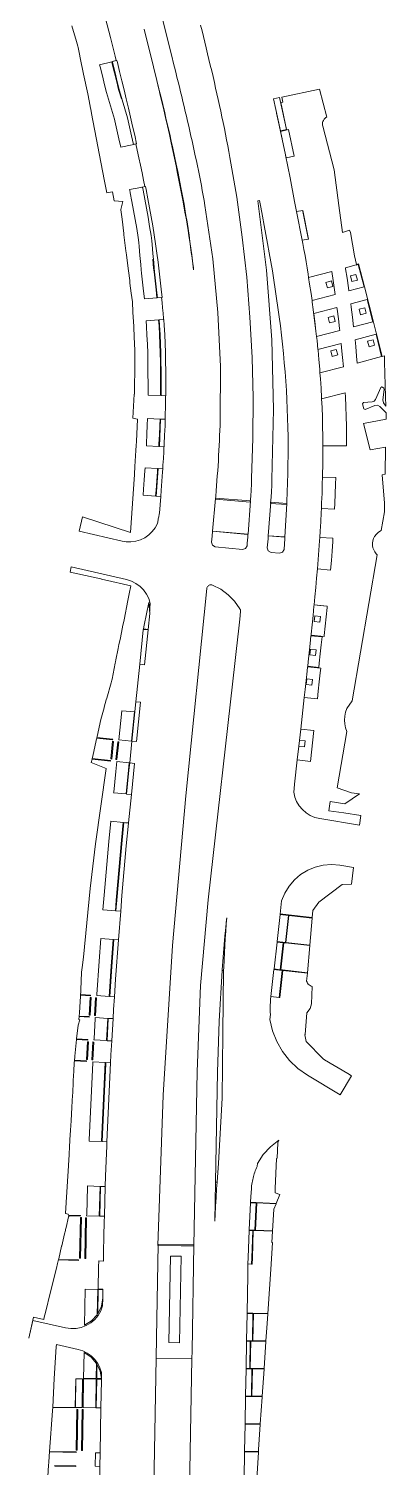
# Model space of a CAD drawing. Header units: metres. Extents: x 105146 to 106170, y 111783 to 118163.
# Drawn here: x 105912.2 to 105980.6, y 114802.9 to 115078.4 of the extents above; entities that cross this region are included whole.
import ezdxf

# ---------------------------------------------------------------- set-up
doc = ezdxf.new("R2010")
doc.units = ezdxf.units.M
doc.layers.add('20-EP-ZONA-DURA', color=253, linetype='CONTINUOUS', lineweight=13)
doc.layers.add('20-EP-ZONA-VERDE', color=84, linetype='CONTINUOUS', lineweight=13)

msp = doc.modelspace()

# ---------------------------------------------------------------- linework, layer by layer
at = {"layer": '20-EP-ZONA-DURA'}
for points in [[(105926.9205, 115080.4046), (105927.8222, 115076.77), (105928.7173, 115073.1531), (105928.9194, 115072.3324), (105928.1925, 115072.1523), (105928.1957, 115072.1397), (105928.2929, 115071.7459), (105928.7217, 115070.0007), (105929.1475, 115068.2573), (105929.5037, 115066.7877), (105929.5697, 115066.5157), (105929.9371, 115064.9849), (105929.4071, 115066.7617), (105929.0505, 115068.2337), (105928.6247, 115069.9769), (105928.1957, 115071.7221), (105928.0987, 115072.1157), (105925.7687, 115071.5403), (105925.8655, 115071.1481), (105926.2937, 115069.4059), (105926.7185, 115067.6663), (105927.0747, 115066.1963), (105928.5927, 115061.1071), (105928.6643, 115060.8021), (105929.0635, 115059.0737), (105929.4557, 115057.3471), (105929.8153, 115055.7353), (105931.9659, 115056.1985), (105932.1615, 115056.2406), (105932.7092, 115056.3585), (105932.9753, 115055.1543), (105933.2864, 115053.7203), (105933.5917, 115052.285), (105933.8912, 115050.8485), (105934.1849, 115049.4109), (105934.4285, 115048.1916), (105933.9659, 115048.0975), (105933.8676, 115048.0785), (105933.6737, 115048.0389), (105931.5151, 115047.6037), (105931.5343, 115047.5059), (105931.6291, 115047.0221), (105931.9569, 115045.3055), (105932.2711, 115043.5941), (105932.5739, 115041.8811), (105932.8643, 115040.1671), (105933.1407, 115038.4565), (105933.2947, 115037.4609), (105933.3537, 115036.7241), (105933.4937, 115035.0099), (105933.6333, 115033.2983), (105933.7189, 115032.2501), (105933.8027, 115031.5917), (105934.0029, 115029.8907), (105934.1863, 115028.1913), (105934.3343, 115026.6777), (105936.7269, 115026.8709), (105936.5737, 115028.4369), (105936.3879, 115030.1597), (105936.1849, 115031.8835), (105936.0997, 115032.5529), (105935.9557, 115034.3174), (105936.0647, 115033.6209), (105936.1993, 115032.5633), (105936.2841, 115031.8957), (105936.4871, 115030.1709), (105936.6733, 115028.4471), (105936.8265, 115026.8789), (105937.6385, 115026.9446), (105937.7265, 115026.0036), (105937.8165, 115024.9705), (105937.8998, 115023.9367), (105937.9764, 115022.9026), (105937.9861, 115022.759), (105937.1619, 115022.6927), (105937.4887, 115015.4307), (105937.5271, 115008.1597), (105938.3884, 115008.131), (105938.387, 115007.9766), (105938.3725, 115006.9426), (105938.351, 115005.7992), (105938.3241, 115004.6558), (105938.2953, 115003.6317), (105937.4265, 115003.6607), (105937.2053, 114998.3877), (105938.0819, 114998.3317), (105938.0343, 114997.3998), (105937.9633, 114996.1246), (105937.8879, 114994.8638), (105937.842, 114994.1384), (105936.9605, 114994.1947), (105936.5799, 114988.9083), (105937.4683, 114988.8515), (105937.4667, 114988.8303), (105937.339, 114987.2404), (105937.2044, 114985.6524), (105937.1852, 114985.4661), (105937.1604, 114985.2835), (105937.1299, 114985.1018), (105937.0935, 114984.9206), (105937.0513, 114984.7405), (105937.0047, 114984.5663), (105936.9499, 114984.3848), (105936.9444, 114984.3617), (105936.9423, 114984.3456), (105936.8771, 114983.648), (105936.4257, 114982.8374), (105935.8548, 114982.1061), (105935.178, 114981.4716), (105934.4115, 114980.9489), (105933.5735, 114980.5507), (105932.6842, 114980.2865), (105931.7648, 114980.1625), (105930.8372, 114980.1817), (105930.0809, 114980.3064), (105930.0695, 114980.3089), (105921.8661, 114982.213), (105922.4769, 114984.9483), (105931.6913, 114981.9555), (105932.4493, 114993.0325), (105932.463, 114993.276), (105932.5255, 114994.3857), (105932.5285, 114994.4411), (105932.5361, 114994.5779), (105932.5369, 114994.5899), (105932.7145, 114997.6347), (105932.7159, 114997.6541), (105932.7605, 114998.5719), (105932.8063, 114999.3719), (105933.0453, 115003.6165), (105932.1085, 115003.8653), (105932.4111, 115008.4133), (105932.4123, 115008.4307), (105932.4125, 115008.4339), (105932.4308, 115008.7328), (105932.4318, 115008.7497), (105932.4583, 115009.1789), (105932.4605, 115009.3903), (105932.5039, 115013.5821), (105932.5041, 115013.5893), (105932.5041, 115013.6087), (105932.5313, 115016.2249), (105932.5349, 115016.5683), (105932.5181, 115016.8911), (105932.3905, 115019.3549), (105932.3901, 115019.3596), (105932.2866, 115021.3577), (105932.2861, 115021.3663), (105932.1431, 115024.1213), (105932.1429, 115024.1257), (105932.0405, 115026.1001), (105931.8274, 115027.7799), (105931.5806, 115029.7243), (105931.5187, 115030.2131), (105931.2827, 115032.0719), (105931.1645, 115033.0045), (105930.8921, 115035.1503), (105930.7985, 115035.9175), (105930.4291, 115038.9465), (105930.3947, 115039.2287), (105930.0599, 115041.9729), (105929.9519, 115042.8583), (105929.8441, 115043.7419), (105929.8443, 115043.8347), (105930.1799, 115045.3441), (105928.5637, 115045.4779), (105928.2335, 115047.1595), (105927.1283, 115046.9741), (105926.6443, 115049.5293), (105924.2443, 115062.2005), (105924.0897, 115063.0169), (105924.0457, 115063.2293), (105923.7585, 115064.6198), (105923.4851, 115065.9421), (105922.6997, 115069.7433), (105922.4445, 115070.9777), (105922.3151, 115071.6043), (105921.6433, 115074.8551), (105921.5815, 115075.0741), (105921.3265, 115075.9761), (105920.4811, 115078.9671)], [(105915.8115, 114800.0527), (105915.9985, 114803.2785), (105916.0085, 114803.4509), (105916.0229, 114803.6989), (105916.0371, 114803.9427), (105916.1838, 114805.9427), (105916.1838, 114805.9427), (105916.1821, 114805.8429), (105921.2715, 114805.7563), (105921.2733, 114805.8563), (105916.1838, 114805.9427), (105916.7533, 114813.7067), (105916.789, 114814.4337), (105916.7873, 114814.3337), (105921.4161, 114814.2549), (105921.4177, 114814.3549), (105922.4177, 114814.3381), (105922.4228, 114814.6381), (105922.5107, 114819.8373), (105921.2109, 114819.8593), (105921.123, 114814.6601), (105921.1179, 114814.36), (105916.789, 114814.4337), (105917.0589, 114819.9295), (105917.4565, 114825.9725), (105917.5273, 114826.4045), (105921.6343, 114825.4731), (105922.5384, 114825.1913), (105923.387, 114824.7708), (105924.1588, 114824.222), (105924.8346, 114823.5586), (105925.3977, 114822.7972), (105925.8339, 114821.9566), (105926.1324, 114821.0578), (105926.1071, 114819.6495), (105926.1051, 114819.7763), (105925.2109, 114819.7915), (105925.1173, 114814.2921), (105926.0171, 114814.2767), (105925.8709, 114805.6781), (105924.9709, 114805.6933), (105924.9269, 114803.0937), (105925.8267, 114803.0783), (105925.7399, 114797.9857)]]:
    msp.add_lwpolyline(points, dxfattribs=at)
for points in [[(105943.7056, 115032.6368), (105943.7525, 115032.2177), (105943.6081, 115033.3713), (105943.4576, 115034.5242), (105943.3135, 115035.5821), (105943.164, 115036.6392), (105943.0092, 115037.6956), (105942.8491, 115038.7512), (105942.6836, 115039.806), (105942.496, 115040.9652), (105942.3031, 115042.1235), (105942.1049, 115043.2809), (105941.9013, 115044.4372), (105941.6924, 115045.593), (105941.4539, 115046.8786), (105941.2095, 115048.1632), (105940.9592, 115049.4466), (105940.703, 115050.7287), (105940.4039, 115052.1926), (105940.0989, 115053.6553), (105939.788, 115055.1167), (105939.4713, 115056.5769), (105939.1131, 115058.1979), (105938.7486, 115059.8174), (105938.378, 115061.4355), (105937.9078, 115063.4562), (105937.4314, 115065.4754), (105936.9488, 115067.4931), (105936.5097, 115069.3079), (105936.0664, 115071.1216), (105935.1736, 115074.7469), (105934.2766, 115078.371), (105935.6246, 115072.9378), (105936.585, 115069.0586), (105937.0613, 115067.1235), (105937.4546, 115065.5113), (105937.8447, 115063.8983), (105938.1535, 115062.6104), (105938.4591, 115061.3217), (105938.8207, 115059.7759), (105939.1771, 115058.229), (105939.4834, 115056.8776), (105939.7843, 115055.5254), (105940.1154, 115054.0072), (105940.439, 115052.4877), (105940.7255, 115051.1083), (105941.0046, 115049.7272), (105941.2021, 115048.7249), (105941.3956, 115047.722), (105941.5847, 115046.7181), (105941.7558, 115045.7875), (105941.9229, 115044.8561), (105942.0856, 115043.924), (105942.2969, 115042.6746), (105942.5004, 115041.4238), (105942.696, 115040.1718), (105942.8839, 115038.9187), (105943.064, 115037.6644), (105943.2361, 115036.4091), (105943.4004, 115035.1526), (105943.557, 115033.8951), (105943.7056, 115032.6368)], [(105968.4645, 115059.7535), (105970.6699, 115051.4029), (105971.5411, 115044.5879), (105972.2519, 115039.3977), (105973.6221, 115039.8621), (105973.7971, 115039.3681), (105974.5181, 115034.9501), (105974.9633, 115033.2747), (105975.3233, 115033.3699), (105976.4831, 115028.9901), (105978.1621, 115022.1941), (105978.7141, 115020.1641), (105979.8283, 115015.6615), (105980.2715, 115015.7767), (105980.3009, 115014.5757), (105980.4067, 115010.2365), (105980.4879, 115007.9243), (105980.5501, 115006.1492), (105980.1093, 115006.7623), (105979.9539, 115007.3813), (105980.2067, 115009.2989), (105980.1371, 115009.6024), (105979.8865, 115009.7863), (105979.7877, 115009.8145), (105979.5683, 115009.7099), (105978.5951, 115007.4257), (105978.327, 115007.0904), (105977.9241, 115006.9419), (105976.2745, 115006.8073), (105976.1111, 115006.5795), (105976.3459, 115005.6449), (105976.5931, 115005.5193), (105978.4633, 115006.2767), (105978.9675, 115006.3212), (105979.4105, 115006.0765), (105980.5955, 115004.8537), (105980.6183, 115004.2041), (105980.6083, 115003.6771), (105976.2411, 115002.8011), (105977.5331, 114997.7511), (105980.5063, 114998.3073), (105980.4079, 114993.1155), (105979.8311, 114992.9581), (105980.3025, 114987.5625), (105980.2711, 114985.9077), (105979.6657, 114982.3545), (105979.173, 114982.034), (105978.7392, 114981.6373), (105978.3761, 114981.1751), (105978.1877, 114980.7747), (105978.0626, 114980.3502), (105978.0035, 114979.9117), (105978.0119, 114979.4692), (105978.0876, 114979.0333), (105978.2289, 114978.6139), (105978.4323, 114978.2209), (105978.6933, 114977.8635), (105978.8711, 114977.6903), (105974.1003, 114949.6885), (105973.1021, 114948.2101), (105972.8325, 114947.5081), (105972.6684, 114946.7743), (105972.6135, 114946.0243), (105972.669, 114945.2744), (105972.8335, 114944.5407), (105973.1037, 114943.8389), (105971.2579, 114933.0043), (105973.9923, 114932.0825), (105975.4977, 114931.8835), (105972.7101, 114929.9781), (105969.9039, 114930.4219), (105969.6245, 114928.6459), (105972.5383, 114928.2453), (105975.7327, 114927.7261), (105975.4862, 114925.9153), (105967.8835, 114927.1477), (105966.965, 114927.3721), (105966.0932, 114927.738), (105965.2898, 114928.2363), (105964.5745, 114928.8547), (105963.9653, 114929.5777), (105963.4772, 114930.3875), (105963.1224, 114931.2639), (105962.9097, 114932.1851), (105963.0772, 114933.6923), (105963.0793, 114933.7112), (105963.5987, 114938.3843), (105966.1201, 114938.1043), (105966.7769, 114944.0147), (105964.2557, 114944.2949), (105964.9295, 114950.3575), (105967.4507, 114950.0773), (105967.6153, 114951.5575), (105967.8113, 114953.3213), (105968.0069, 114955.0877), (105968.1005, 114955.9393), (105965.5789, 114956.2167), (105965.5899, 114956.3163), (105967.7139, 114956.0823), (105967.8045, 114956.9053), (105967.9979, 114958.6791), (105968.1893, 114960.4559), (105968.3465, 114961.9387), (105966.2215, 114962.1639), (105966.232, 114962.2633), (105968.7547, 114961.9959), (105968.7558, 114962.0063), (105968.7757, 114962.1943), (105968.9613, 114963.9785), (105969.1429, 114965.7661), (105969.3199, 114967.5571), (105969.3475, 114967.8457), (105967.8937, 114967.985), (105966.8221, 114968.0877), (105966.9663, 114969.5896), (105967.1315, 114971.3789), (105967.2906, 114973.1708), (105967.4419, 114974.9593), (105969.9697, 114974.7453), (105969.9707, 114974.7571), (105970.1161, 114976.5663), (105970.2529, 114978.3791), (105970.3809, 114980.1955), (105970.4219, 114980.8243), (105967.8899, 114980.9695), (105967.9675, 114982.1731), (105968.0748, 114983.9821), (105968.1715, 114985.7937), (105968.2073, 114986.5605), (105970.7381, 114986.4165), (105970.7911, 114987.4977), (105970.8647, 114989.3323), (105970.9257, 114991.1703), (105970.9599, 114992.4991), (105968.4237, 114992.5643), (105968.4367, 114993.0672), (105968.4697, 114994.8919), (105968.4879, 114996.719), (105968.4907, 114998.5483), (105968.4907, 114998.5547), (105973.0407, 114998.5475), (105973.0407, 114998.5611), (105973.0273, 115000.4329), (105972.9969, 115002.3083), (105972.9489, 115004.1871), (105972.8823, 115006.0691), (105972.7969, 115007.9533), (105972.7549, 115008.7067), (105968.2619, 115007.5171), (105968.2525, 115007.7234), (105968.1502, 115009.5604), (105968.0294, 115011.3944), (105967.9453, 115012.5063), (105972.4177, 115013.6907), (105972.2673, 115015.4585), (105972.0917, 115017.3221), (105972.0077, 115018.1393), (105967.5549, 115016.9603), (105967.3764, 115018.6955), (105967.2891, 115019.4761), (105971.7361, 115020.6537), (105971.6937, 115021.0339), (105971.4725, 115022.8815), (105971.2377, 115024.7239), (105971.1921, 115025.0613), (105966.7575, 115023.8871), (105966.9569, 115022.3235), (105967.1737, 115020.5113), (105966.6605, 115024.6278), (105966.4683, 115026.0356), (105966.4191, 115026.3835), (105970.8481, 115027.5563), (105970.7293, 115028.3921), (105970.4571, 115030.2181), (105970.1903, 115031.9337), (105965.7689, 115030.763), (105965.6665, 115031.4311), (105965.478, 115032.611), (105965.283, 115033.7897), (105965.0817, 115034.9676), (105964.874, 115036.1441), (105964.6599, 115037.3195), (105964.4844, 115038.254), (105964.5449, 115037.9451), (105965.7257, 115038.1501), (105965.6887, 115038.3394), (105965.6927, 115038.3401), (105964.6908, 115043.4426), (105964.6523, 115043.6395), (105963.4749, 115043.4083), (105963.0941, 115045.3533), (105962.205, 115049.8683), (105961.3424, 115054.2304), (105961.4525, 115053.7113), (105963.0311, 115054.0217), (105961.9435, 115059.1067), (105960.3793, 115058.7723), (105960.6814, 115057.3474), (105959.6349, 115062.2394), (105960.3585, 115058.8699), (105961.5337, 115059.1205), (105960.4196, 115064.3024), (105960.8101, 115064.3865), (105960.6129, 115065.3038), (105967.8191, 115066.8735), (105969.2551, 115061.5101), (105969.0526, 115061.395), (105968.8707, 115061.2496), (105968.7139, 115061.0774), (105968.5861, 115060.8827), (105968.4905, 115060.6703), (105968.4295, 115060.4455), (105968.4046, 115060.214), (105968.4163, 115059.9813), (105968.4645, 115059.7535)], [(105975.2523, 115033.2477), (105974.8923, 115033.1523), (105974.8859, 115033.1771), (105972.8137, 115032.6285), (105972.8405, 115032.4619), (105973.1263, 115030.6247), (105973.4011, 115028.7813), (105973.4763, 115028.2523), (105976.3719, 115029.0189), (105975.2523, 115033.2477)], [(105973.9147, 115025.0753), (105974.1523, 115023.2127), (105974.3749, 115021.3523), (105978.0281, 115022.3197), (105976.9725, 115026.5919), (105973.8227, 115025.7577), (105973.9147, 115025.0753)], [(105935.0301, 115008.2431), (105937.4271, 115008.1631), (105937.4081, 115014.6311), (105937.3659, 115016.3661), (105937.3069, 115018.0981), (105937.2305, 115019.8267), (105937.1365, 115021.5517), (105937.0623, 115022.6847), (105934.6697, 115022.4927), (105934.7407, 115021.4081), (105934.8335, 115019.7083), (105934.9087, 115018.0043), (105934.9669, 115016.2961), (105935.0085, 115014.5837), (105935.0301, 115008.2431)], [(105974.6499, 115018.8389), (105974.7787, 115017.5871), (105974.9567, 115015.6995), (105975.0673, 115014.3979), (105979.7323, 115015.6331), (105978.6751, 115019.9049), (105974.6499, 115018.8389)], [(105934.7101, 114998.5473), (105937.1053, 114998.3941), (105937.1319, 114998.8959), (105937.2139, 115000.6537), (105937.2845, 115002.4091), (105937.3265, 115003.6639), (105934.9279, 115003.7441), (105934.8863, 115002.4975), (105934.8163, 115000.7579), (105934.7349, 114999.0151), (105934.7101, 114998.5473)], [(105934.0849, 114989.0679), (105936.4801, 114988.9147), (105936.5707, 114990.0755), (105936.7011, 114991.8437), (105936.8229, 114993.6099), (105936.8607, 114994.2011), (105934.4657, 114994.3543), (105934.4283, 114993.7691), (105934.3071, 114992.0145), (105934.1777, 114990.2571), (105934.0849, 114989.0679)], [(105947.9575, 114988.4479), (105947.9631, 114988.5149), (105954.626, 114988.018), (105954.1671, 114981.6308), (105947.3924, 114982.1814), (105947.9575, 114988.4479)], [(105958.5156, 114987.7278), (105961.594, 114987.4982), (105961.2306, 114981.0546), (105958.0541, 114981.3137), (105958.5156, 114987.7278)], [(105935.4469, 114968.3574), (105935.3703, 114967.538), (105935.3694, 114967.5194), (105935.3697, 114967.5081), (105935.3814, 114967.302), (105935.3857, 114967.0967), (105935.383, 114966.8943), (105935.3795, 114966.8507), (105935.1849, 114968.5477), (105934.3025, 114964.1737), (105934.1611, 114963.4731), (105935.0395, 114963.3835), (105935.0293, 114963.2839), (105934.1413, 114963.3745), (105934.1263, 114963.2997), (105933.4547, 114956.7135), (105932.7224, 114949.5319), (105931.9518, 114941.9743), (105931.5257, 114937.7961), (105931.3853, 114936.4189), (105930.9347, 114931.8535), (105931.8373, 114931.7649), (105931.3003, 114926.3292), (105930.7095, 114926.3492), (105930.3943, 114926.3801), (105930.0617, 114923.0089), (105929.4983, 114916.7414), (105929.0553, 114911.5125), (105928.8981, 114909.4509), (105929.8035, 114909.3813), (105929.3889, 114903.8975), (105928.4799, 114903.9675), (105928.0891, 114898.8421), (105927.6985, 114893.0715), (105928.5967, 114893.0149), (105928.4421, 114890.5933), (105928.3325, 114888.8233), (105927.4341, 114888.8799), (105927.1817, 114884.6089), (105928.0803, 114884.5593), (105927.9316, 114881.8958), (105927.8489, 114880.3657), (105926.9503, 114880.4141), (105926.9381, 114880.1814), (105926.6721, 114874.9246), (105926.6639, 114874.7468), (105926.2513, 114865.2959), (105927.1507, 114865.2623), (105927.1208, 114864.4901), (105927.0129, 114861.5879), (105926.9128, 114858.6855), (105926.8477, 114856.6629), (105925.9483, 114856.6963), (105925.7857, 114851.0181), (105926.6855, 114850.9949), (105926.6594, 114849.9768), (105926.5905, 114847.0735), (105926.5294, 114844.17), (105926.4959, 114842.3931), (105925.5961, 114842.4163), (105925.5763, 114841.2815), (105925.5041, 114837.0355), (105926.4037, 114837.0123), (105926.4021, 114836.9123), (105925.5023, 114836.9355), (105925.4231, 114832.2681), (105926.113, 114833.7267), (105926.3744, 114835.3188), (105926.3493, 114833.8186), (105925.9929, 114832.8729), (105925.4828, 114832.0005), (105924.8335, 114831.226), (105924.0635, 114830.5715), (105923.1945, 114830.0555), (105922.2512, 114829.6927), (105921.2604, 114829.4934), (105920.2502, 114829.4631), (105919.2493, 114829.6029), (105912.9664, 114831.0283), (105912.2115, 114827.6103), (105913.0881, 114831.6407), (105915.0589, 114831.2233), (105915.1713, 114831.6777), (105915.3929, 114832.5727), (105916.3709, 114836.5257), (105917.4857, 114841.0307), (105917.4893, 114841.0453), (105917.4919, 114841.0557), (105917.4945, 114841.0663), (105917.7149, 114841.9567), (105917.8405, 114842.4643), (105917.8743, 114842.6069), (105921.6981, 114842.5299), (105921.7001, 114842.6299), (105917.8981, 114842.7073), (105917.9313, 114842.8475), (105918.4963, 114845.2267), (105918.5113, 114845.2903), (105918.6461, 114845.8577), (105919.0675, 114847.6327), (105919.2189, 114848.2709), (105919.2563, 114848.4279), (105919.3561, 114848.8481), (105919.3573, 114848.8539), (105919.8395, 114850.8851), (105919.8467, 114850.9155), (105919.8661, 114850.9965), (105919.8827, 114851.0665), (105922.0853, 114851.0277), (105922.0877, 114851.1277), (105919.839, 114851.1819), (105919.7765, 114851.3471), (105919.5083, 114851.4371), (105919.2425, 114851.5259), (105919.3683, 114853.6229), (105919.37, 114853.6505), (105919.4855, 114855.5729), (105919.5513, 114856.6725), (105919.552, 114856.6837), (105919.7899, 114860.6471), (105919.8053, 114860.9032), (105919.8062, 114860.918), (105919.8469, 114861.5965), (105920.0851, 114865.5664), (105920.0883, 114865.6171), (105920.1995, 114867.4714), (105920.2001, 114867.4811), (105920.3067, 114869.2549), (105920.3885, 114870.6204), (105920.4611, 114871.8278), (105920.4663, 114871.9159), (105920.5283, 114872.9475), (105920.5421, 114873.2186), (105920.6199, 114874.7353), (105920.7135, 114876.5634), (105920.7334, 114876.9518), (105920.8268, 114878.7756), (105920.8509, 114879.2445), (105920.8845, 114879.9007), (105920.8847, 114879.9037), (105920.9101, 114880.4003), (105920.941, 114880.7461), (105923.2563, 114880.6183), (105923.2617, 114880.7181), (105920.9499, 114880.8457), (105921.0057, 114881.4697), (105920.9977, 114881.6261), (105921.3622, 114884.8291), (105923.4823, 114884.7121), (105923.4877, 114884.8119), (105921.3735, 114884.9285), (105921.6753, 114887.5809), (105922.0009, 114888.5963), (105921.7917, 114888.6437), (105921.8561, 114889.2315), (105923.7419, 114889.1125), (105923.7483, 114889.2125), (105921.867, 114889.331), (105921.9331, 114889.9349), (105922.1507, 114894.2035), (105922.1967, 114894.3451), (105922.3175, 114897.7461), (105922.4119, 114898.6049), (105922.7031, 114900.6167), (105923.9441, 114913.7691), (105924.4515, 114918.0373), (105924.9537, 114922.2855), (105927.0157, 114936.7637), (105924.1735, 114937.9147), (105924.3328, 114938.5295), (105927.8447, 114938.1713), (105927.8549, 114938.2709), (105924.3581, 114938.6273), (105924.4819, 114939.1051), (105924.4837, 114939.1127), (105925.1239, 114942.0743), (105925.2007, 114942.4297), (105925.2287, 114942.5593), (105928.2607, 114942.2503), (105928.2709, 114942.3497), (105925.2502, 114942.6588), (105925.2861, 114942.8245), (105925.2939, 114942.8605), (105925.3007, 114942.8921), (105925.8095, 114945.2459), (105925.8767, 114945.5561), (105926.0525, 114946.3693), (105926.0961, 114946.5715), (105926.6077, 114948.3799), (105926.6195, 114948.4219), (105926.6341, 114948.4733), (105927.0287, 114949.8683), (105927.1189, 114950.1867), (105927.9549, 114953.1421), (105927.9573, 114953.1507), (105928.1009, 114953.6587), (105928.1453, 114953.8787), (105928.7557, 114956.9049), (105928.8033, 114957.1409), (105928.8855, 114957.5483), (105929.3177, 114959.6915), (105929.3219, 114959.7119), (105929.3229, 114959.7171), (105929.4761, 114960.4761), (105929.6713, 114961.4438), (105930.1417, 114963.7761), (105930.1587, 114963.8599), (105930.1595, 114963.8639), (105930.4347, 114965.2285), (105931.1745, 114968.8967), (105931.4411, 114970.2179), (105931.7441, 114971.7205), (105926.7303, 114972.8727), (105926.3931, 114972.9503), (105926.1759, 114973.0001), (105926.1469, 114973.0069), (105926.0033, 114973.0399), (105920.1137, 114974.3651), (105920.3404, 114975.3805), (105930.9423, 114972.9203), (105931.862, 114972.6271), (105932.7228, 114972.1902), (105933.5023, 114971.6209), (105934.1805, 114970.9339), (105934.7397, 114970.1471), (105935.1656, 114969.2808), (105935.4469, 114968.3574)], [(105930.0339, 114947.8109), (105929.4647, 114942.2279), (105931.8523, 114941.9845), (105932.4215, 114947.5675), (105930.0339, 114947.8109)], [(105927.8853, 114938.5693), (105928.0843, 114938.5489), (105928.4293, 114941.9315), (105928.2303, 114941.9517), (105927.8853, 114938.5693)], [(105929.2251, 114941.8503), (105928.8801, 114938.4679), (105929.0791, 114938.4475), (105929.4241, 114941.8301), (105929.2251, 114941.8503)], [(105965.1081, 114942.0059), (105964.9865, 114940.9127), (105963.8933, 114941.0341), (105964.0147, 114942.1275), (105965.1081, 114942.0059)], [(105928.4463, 114932.0983), (105930.8351, 114931.8633), (105931.2857, 114936.4289), (105931.4261, 114937.8063), (105929.0387, 114938.0497), (105928.8435, 114936.1357), (105928.4561, 114932.1979), (105928.4463, 114932.0983)], [(105926.4081, 114909.6427), (105928.7983, 114909.4587), (105928.9557, 114911.5205), (105929.9621, 114923.0185), (105930.2949, 114926.3899), (105927.9081, 114926.6247), (105927.5273, 114922.7543), (105926.6267, 114912.4817), (105926.4081, 114909.6427)], [(105966.5853, 114909.5459), (105966.4654, 114908.1879), (105961.9089, 114908.6941), (105960.3185, 114908.8705), (105960.3807, 114909.4298), (105960.3833, 114909.4532), (105960.6004, 114911.4063), (105961.1996, 114912.8649), (105962.0206, 114914.2111), (105963.043, 114915.4115), (105964.2414, 114916.4363), (105965.586, 114917.26), (105967.0434, 114917.862), (105968.5773, 114918.2275), (105970.1495, 114918.3473), (105971.7211, 114918.2185), (105974.3795, 114917.7875), (105973.9447, 114914.5945), (105972.2079, 114914.5357), (105967.7153, 114911.1183), (105966.5853, 114909.5459)], [(105966.4566, 114908.0883), (105965.9989, 114902.9059), (105961.4227, 114903.4153), (105961.9967, 114908.5835), (105966.4566, 114908.0883)], [(105949.5261, 114898.6499), (105949.5017, 114898.0295), (105949.2023, 114898.0515), (105949.2097, 114898.1504), (105949.3345, 114899.7763), (105949.467, 114901.4016), (105949.6072, 114903.0263), (105949.755, 114904.6502), (105949.9104, 114906.2735), (105950.0734, 114907.896), (105950.1015, 114908.1628), (105950.0093, 114906.9831), (105949.9088, 114905.5955), (105949.8163, 114904.2073), (105949.7317, 114902.8186), (105949.6552, 114901.4294), (105949.5867, 114900.0399), (105949.5261, 114898.6499)], [(105925.2161, 114893.4241), (105925.2039, 114893.2289), (105927.5987, 114893.0779), (105927.9893, 114898.8495), (105928.3801, 114903.9751), (105925.9859, 114904.1595), (105925.6547, 114899.8581), (105925.2161, 114893.4241)], [(105965.9901, 114902.8063), (105965.5327, 114897.6263), (105960.7379, 114898.1589), (105960.4393, 114898.1921), (105961.0145, 114903.3602), (105961.3127, 114903.3271), (105965.9901, 114902.8063)], [(105966.4749, 114894.9913), (105966.3485, 114891.6383), (105966.0645, 114890.7467), (105965.4481, 114889.9151), (105965.0805, 114885.8009), (105965.0543, 114885.7359), (105965.2819, 114884.4543), (105968.5475, 114881.1147), (105968.8133, 114880.9259), (105973.2763, 114878.3327), (105974.0025, 114877.8893), (105971.7883, 114874.2611), (105965.5331, 114877.9871), (105963.7206, 114879.2568), (105962.1146, 114880.7794), (105960.7501, 114882.5217), (105959.6568, 114884.4458), (105958.8586, 114886.5098), (105958.3727, 114888.6688), (105958.4576, 114889.6474), (105958.4583, 114889.6647), (105958.4578, 114889.6787), (105958.4358, 114889.9927), (105958.4355, 114889.9969), (105958.4204, 114890.307), (105958.4202, 114890.3113), (105958.4117, 114890.6216), (105958.4116, 114890.6259), (105958.4096, 114890.9376), (105958.4144, 114891.2527), (105958.4258, 114891.5678), (105958.4439, 114891.8825), (105958.4687, 114892.1963), (105958.5002, 114892.5099), (105958.5623, 114893.0681), (105960.1526, 114892.8913), (105960.2519, 114892.8803), (105960.8257, 114898.0485), (105965.5239, 114897.5267), (105965.3901, 114896.0117), (105965.4664, 114895.8017), (105965.5745, 114895.6061), (105965.7115, 114895.4296), (105965.8743, 114895.2765), (105966.0588, 114895.1505), (105966.2606, 114895.0547), (105966.4749, 114894.9913)], [(105924.0063, 114893.3043), (105922.1203, 114893.4233), (105922.1141, 114893.3235), (105923.9999, 114893.2045), (105924.0063, 114893.3043)], [(105923.7671, 114889.5119), (105923.9667, 114889.4993), (105924.1807, 114892.8925), (105923.9811, 114892.9051), (105923.7671, 114889.5119)], [(105924.9791, 114892.8421), (105924.7651, 114889.4489), (105924.9647, 114889.4363), (105925.1787, 114892.8295), (105924.9791, 114892.8421)], [(105924.6859, 114884.7467), (105927.0819, 114884.6145), (105927.3345, 114888.8861), (105924.9395, 114889.0371), (105924.9269, 114888.8375), (105924.6969, 114884.9455), (105924.6859, 114884.7467)], [(105923.2783, 114881.0177), (105923.4781, 114881.0067), (105923.6653, 114884.4015), (105923.4657, 114884.4125), (105923.2783, 114881.0177)], [(105924.4641, 114884.3575), (105924.2767, 114880.9625), (105924.4765, 114880.9515), (105924.6639, 114884.3463), (105924.4641, 114884.3575)], [(105923.7535, 114865.3891), (105926.1515, 114865.2997), (105926.8505, 114880.4207), (105924.4545, 114880.5531), (105924.4435, 114880.3525), (105923.7609, 114865.5889), (105923.7535, 114865.3891)], [(105960.2291, 114855.1453), (105959.5685, 114853.4281), (105955.7523, 114853.6219), (105954.6538, 114853.6779), (105954.7174, 114854.7379), (105954.8136, 114856.2414), (105954.837, 114856.5386), (105954.8674, 114856.8307), (105954.905, 114857.1218), (105954.9499, 114857.412), (105955.0019, 114857.7009), (105955.062, 114857.9921), (105955.1286, 114858.2789), (105955.2022, 114858.5629), (105955.2839, 114858.8488), (105955.3715, 114859.1287), (105955.4665, 114859.4077), (105955.5679, 114859.6829), (105955.6768, 114859.9568), (105955.7924, 114860.228), (105955.9156, 114860.4978), (105955.927, 114860.5299), (105955.9329, 114860.5635), (105955.9765, 114861.0659), (105957.0734, 114862.7758), (105958.443, 114864.2761), (105960.0461, 114865.5239), (105959.8775, 114865.0377), (105959.7179, 114862.0899), (105959.5981, 114862.0165), (105959.3535, 114856.3221), (105959.3451, 114855.4941), (105960.2291, 114855.1453)], [(105923.2869, 114851.0829), (105925.6857, 114851.0207), (105925.8483, 114856.7001), (105923.4505, 114856.7897), (105923.4439, 114856.5947), (105923.2921, 114851.2985), (105923.2869, 114851.0829)], [(105947.8635, 114851.2931), (105947.8015, 114850.0115), (105947.9351, 114857.5341), (105948.2353, 114857.5287), (105948.1479, 114856.2187), (105948.0454, 114854.5773), (105947.9506, 114852.9354), (105947.8635, 114851.2931)], [(105958.8558, 114848.1099), (105958.8593, 114848.2099), (105955.5828, 114848.3248), (105955.8467, 114853.5171), (105959.5307, 114853.3299), (105959.1367, 114852.3057), (105958.8558, 114848.1099)], [(105921.9061, 114842.9257), (105922.1061, 114842.9217), (105922.2781, 114850.7191), (105922.0781, 114850.7231), (105921.9061, 114842.9257)], [(105923.0779, 114850.7029), (105922.9059, 114842.9057), (105923.1059, 114842.9017), (105923.2779, 114850.6989), (105923.0779, 114850.7029)], [(105958.8558, 114848.1099), (105958.7109, 114845.9455), (105958.7587, 114845.9395), (105958.8637, 114845.9553), (105958.5821, 114841.7731), (105957.943, 114832.2837), (105957.9449, 114832.3835), (105955.0909, 114832.4343), (105953.9905, 114832.4539), (105954.1187, 114839.6696), (105954.1488, 114841.1777), (105954.1651, 114841.8351), (105954.8527, 114841.8219), (105954.9539, 114841.8199), (105954.9969, 114843.0425), (105955.1799, 114848.2394), (105955.4797, 114848.2289), (105958.8558, 114848.1099)], [(105936.962, 114845.6053), (105943.8203, 114845.4835), (105943.4596, 114825.1794), (105943.4331, 114823.6863), (105936.5807, 114823.8081), (105936.6464, 114827.6704), (105936.962, 114845.6053)], [(105923.0031, 114837.0003), (105922.8863, 114830.1341), (105924.2401, 114830.9579), (105925.3205, 114832.1173), (105925.4023, 114836.9381), (105923.0031, 114837.0003)], [(105957.943, 114832.2837), (105957.8183, 114830.4325), (105957.5934, 114827.0889), (105955.0961, 114827.1333), (105955.1885, 114832.3325), (105957.943, 114832.2837)], [(105957.5866, 114826.9891), (105957.2372, 114821.7945), (105954.9025, 114821.8359), (105954.6025, 114821.8413), (105954.6949, 114827.0404), (105954.9949, 114827.0351), (105957.5866, 114826.9891)], [(105925.1125, 114819.8933), (105925.1619, 114822.7953), (105924.1217, 114823.9909), (105922.7967, 114824.8603), (105922.7129, 114819.9339), (105925.1125, 114819.8933)], [(105925.2593, 114822.6411), (105925.2125, 114819.8915), (105926.1017, 114819.8763), (105925.8555, 114821.312), (105925.2593, 114822.6411)], [(105957.2304, 114821.6945), (105956.881, 114816.4998), (105954.9079, 114816.535), (105955.0001, 114821.7342), (105957.2304, 114821.6945)], [(105925.0173, 114814.2937), (105925.1109, 114819.7933), (105922.7111, 114819.8339), (105922.6177, 114814.3345), (105925.0173, 114814.2937)], [(105956.8691, 114816.3231), (105956.5222, 114811.2056), (105953.6139, 114811.2571), (105953.7063, 114816.4563), (105956.8743, 114816.4001), (105956.8691, 114816.3231)], [(105921.4783, 114806.1527), (105921.6109, 114813.9517), (105921.4109, 114813.9551), (105921.2783, 114806.1561), (105921.4783, 114806.1527)], [(105922.6109, 114813.9347), (105922.4109, 114813.9381), (105922.2781, 114806.1391), (105922.4781, 114806.1357), (105922.6109, 114813.9347)], [(105956.1891, 114806.2901), (105956.1654, 114805.9123), (105953.5197, 114805.9579), (105953.6121, 114811.1573), (105956.5155, 114811.1057), (105956.1891, 114806.2901)], [(105956.159, 114805.8111), (105955.8332, 114800.6175), (105953.4255, 114800.6589), (105953.5179, 114805.8581), (105956.159, 114805.8111)], [(105917.2041, 114803.1251), (105921.2257, 114803.0567), (105921.2273, 114803.1567), (105917.2057, 114803.2251), (105917.2041, 114803.1251)]]:
    msp.add_lwpolyline(points, close=True, dxfattribs=at)
at = {"layer": '20-EP-ZONA-VERDE'}
for points in [[(105945.0981, 115079.1309), (105945.3683, 115078.0351), (105945.6373, 115076.9387), (105945.9047, 115075.8421), (105946.1705, 115074.7451), (105946.4347, 115073.6477), (105946.6967, 115072.5499), (105946.9567, 115071.4517), (105947.2145, 115070.3529), (105947.4699, 115069.2535), (105947.7229, 115068.1537), (105947.9731, 115067.0533), (105948.2203, 115065.9523), (105948.4649, 115064.8505), (105948.7061, 115063.7481), (105948.9441, 115062.6451), (105949.1787, 115061.5413), (105949.4097, 115060.4369), (105949.6369, 115059.3317), (105949.8603, 115058.2257), (105950.0795, 115057.1189), (105950.2947, 115056.0115), (105950.5055, 115054.9031), (105950.7119, 115053.7937), (105951.9995, 115046.1796), (105953.0687, 115038.5321), (105953.9185, 115030.8572), (105954.5484, 115023.1611), (105954.9578, 115015.4501), (105955.1463, 115007.7306), (105955.1139, 115000.0088), (105954.8605, 114992.2925), (105954.8051, 114991.1655), (105954.7451, 114990.0389), (105954.6805, 114988.9125), (105954.6119, 114987.7863), (105954.6085, 114987.7347), (105947.9445, 114988.2923), (105947.9979, 114988.9303), (105948.0763, 114989.8953), (105948.1523, 114990.8605), (105948.2255, 114991.8261), (105948.2961, 114992.7919), (105948.3637, 114993.7579), (105948.4283, 114994.7241), (105948.4895, 114995.6905), (105948.5475, 114996.6573), (105948.6021, 114997.6241), (105948.6529, 114998.5913), (105948.6999, 114999.5587), (105948.7431, 115000.5265), (105948.7821, 115001.4941), (105948.8169, 115002.4623), (105948.8471, 115003.4301), (105948.8896, 115013.7588), (105948.4164, 115024.0795), (105947.4288, 115034.3637), (105945.9291, 115044.5863), (105945.7623, 115045.5403), (105945.5913, 115046.4937), (105945.4161, 115047.4463), (105945.2369, 115048.3983), (105945.0539, 115049.3493), (105944.8671, 115050.2997), (105944.6767, 115051.2493), (105944.4829, 115052.1981), (105944.2857, 115053.1463), (105944.0855, 115054.0937), (105943.8823, 115055.0405), (105943.6761, 115055.9867), (105943.4673, 115056.9321), (105943.2561, 115057.8771), (105943.0423, 115058.8215), (105942.8261, 115059.7653), (105942.6079, 115060.7085), (105942.3879, 115061.6513), (105942.1659, 115062.5937), (105941.9421, 115063.5355), (105941.7167, 115064.4769), (105941.4901, 115065.4181), (105941.2621, 115066.3589), (105941.0331, 115067.2993), (105940.8031, 115068.2395), (105940.5721, 115069.1795), (105940.3405, 115070.1191), (105940.1083, 115071.0587), (105939.8757, 115071.9983), (105939.6429, 115072.9377), (105939.4097, 115073.8769), (105922.3009, 115142.8373)], [(105936.0387, 114791.9357), (105936.5807, 114823.8081), (105943.4331, 114823.6863), (105943.4331, 114823.6863), (105942.8639, 114791.6537)]]:
    msp.add_lwpolyline(points, dxfattribs=at)
for points in [[(105929.1667, 115071.9613), (105929.5959, 115070.2149), (105930.0221, 115068.4701), (105930.4445, 115066.7267), (105930.8627, 115064.9849), (105931.2759, 115063.2441), (105931.6837, 115061.5045), (105932.0851, 115059.7659), (105932.4801, 115058.0281), (105932.8459, 115056.3879), (105932.2587, 115056.2637), (105931.8945, 115057.8967), (105931.5005, 115059.6313), (105931.0993, 115061.3681), (105930.6043, 115063.0985), (105930.0943, 115064.8079), (105929.5837, 115066.5199), (105929.5037, 115066.7877), (105929.1475, 115068.2573), (105928.7217, 115070.0007), (105928.2929, 115071.7459), (105928.1957, 115072.1397), (105929.0695, 115072.3553), (105929.1667, 115071.9613)], [(105961.5337, 115059.1205), (105960.3585, 115058.8699), (105959.0361, 115065.0277), (105960.2095, 115065.2799), (105961.5337, 115059.1205)], [(105963.0311, 115054.0217), (105961.4525, 115053.7113), (105960.3793, 115058.7723), (105961.9435, 115059.1067), (105963.0311, 115054.0217)], [(105934.6729, 115047.6125), (105935.0033, 115045.8777), (105935.3221, 115044.1431), (105935.6287, 115042.4087), (105935.9225, 115040.6743), (105936.2029, 115038.9401), (105936.4691, 115037.2061), (105936.7207, 115035.4723), (105936.9571, 115033.7385), (105937.1775, 115032.0049), (105937.3815, 115030.2719), (105937.5685, 115028.5391), (105937.7237, 115026.9515), (105936.8265, 115026.8789), (105936.6733, 115028.4471), (105936.4871, 115030.1709), (105936.2841, 115031.8957), (105936.1993, 115032.5633), (105936.1125, 115033.6249), (105935.9711, 115035.3583), (105935.8295, 115037.0937), (105935.7739, 115037.7751), (105935.6101, 115038.8467), (105935.3303, 115040.5775), (105935.0377, 115042.3053), (105934.7315, 115044.0377), (105934.4133, 115045.7683), (105934.0837, 115047.4993), (105933.9659, 115048.0975), (105934.5537, 115048.2179), (105934.6729, 115047.6125)], [(105956.6009, 115044.2449), (105956.9413, 115042.5043), (105957.2755, 115040.7627), (105957.6027, 115039.0197), (105957.9223, 115037.2755), (105958.2335, 115035.5297), (105958.5359, 115033.7827), (105958.8291, 115032.0339), (105959.1123, 115030.2837), (105959.3847, 115028.5317), (105959.6461, 115026.7783), (105959.8957, 115025.0231), (105960.1329, 115023.2663), (105960.3571, 115021.5079), (105960.5677, 115019.7477), (105960.7641, 115017.9861), (105960.9457, 115016.2231), (105961.1119, 115014.4585), (105961.2623, 115012.6925), (105961.3959, 115010.9253), (105961.5123, 115009.1569), (105961.6109, 115007.3875), (105961.6913, 115005.6171), (105961.7539, 115003.8461), (105961.7993, 115002.0743), (105961.8281, 115000.3023), (105961.8407, 114998.5299), (105961.8379, 114996.7575), (105961.8201, 114994.9849), (105961.7883, 114993.2127), (105961.7427, 114991.4405), (105961.6839, 114989.6687), (105961.6127, 114987.8973), (105961.5843, 114987.2909), (105958.5009, 114987.4915), (105958.5041, 114987.5417), (105958.5737, 114988.6823), (105958.6391, 114989.8237), (105958.7001, 114990.9659), (105958.7561, 114992.1047), (105959.0598, 115005.4721), (105958.7103, 115018.8387), (105957.7084, 115032.1723), (105956.0565, 115045.4411), (105956.3509, 115045.4997), (105956.6009, 115044.2449)], [(105965.7257, 115038.1501), (105964.5449, 115037.9451), (105963.4749, 115043.4083), (105964.6523, 115043.6395), (105965.7257, 115038.1501)], [(105976.3719, 115029.0189), (105973.4763, 115028.2523), (105973.4011, 115028.7813), (105973.1263, 115030.6247), (105972.8405, 115032.4619), (105972.8137, 115032.6285), (105974.8859, 115033.1771), (105974.8923, 115033.1523), (105975.2523, 115033.2477), (105976.3719, 115029.0189)], [(105970.4571, 115030.2181), (105970.7293, 115028.3921), (105970.8481, 115027.5563), (105966.4191, 115026.3835), (105966.2267, 115027.7365), (105965.9589, 115029.5331), (105965.7677, 115030.7627), (105970.1903, 115031.9337), (105970.4571, 115030.2181)], [(105970.4337, 115029.0529), (105969.3703, 115028.7715), (105969.0887, 115029.8347), (105970.1521, 115030.1163), (105970.4337, 115029.0529)], [(105969.0887, 115029.8347), (105969.3703, 115028.7715), (105970.4337, 115029.0529), (105970.1521, 115030.1163), (105969.0887, 115029.8347)], [(105975.1017, 115030.2889), (105974.0383, 115030.0075), (105973.7567, 115031.0707), (105974.8201, 115031.3523), (105975.1017, 115030.2889)], [(105975.1017, 115030.2889), (105974.8201, 115031.3523), (105973.7567, 115031.0707), (105974.0383, 115030.0075), (105975.1017, 115030.2889)], [(105971.2377, 115024.7239), (105971.4725, 115022.8815), (105971.6937, 115021.0339), (105971.7361, 115020.6537), (105967.2891, 115019.4761), (105967.1737, 115020.5113), (105966.9569, 115022.3235), (105966.7575, 115023.8871), (105971.1921, 115025.0613), (105971.2377, 115024.7239)], [(105978.0281, 115022.3197), (105974.3749, 115021.3523), (105974.1523, 115023.2127), (105973.9147, 115025.0753), (105973.8227, 115025.7577), (105976.9725, 115026.5919), (105978.0281, 115022.3197)], [(105976.7861, 115023.9277), (105975.7227, 115023.6463), (105975.4411, 115024.7095), (105976.5045, 115024.9911), (105976.7861, 115023.9277)], [(105976.7861, 115023.9277), (105976.5045, 115024.9911), (105975.4411, 115024.7095), (105975.7227, 115023.6463), (105976.7861, 115023.9277)], [(105938.1347, 115021.6115), (105938.2293, 115019.8759), (105938.3061, 115018.1371), (105938.3655, 115016.3953), (105938.4081, 115014.6509), (105938.4343, 115012.9035), (105938.4449, 115011.1539), (105938.4405, 115009.4017), (105938.4269, 115008.1297), (105937.5271, 115008.1597), (105937.5405, 115009.4077), (105937.5449, 115011.1523), (105937.5343, 115012.8941), (105937.5081, 115014.6331), (105937.4659, 115016.3691), (105937.4067, 115018.1021), (105937.3305, 115019.8315), (105937.2361, 115021.5577), (105937.1619, 115022.6927), (105938.0591, 115022.7649), (105938.1347, 115021.6115)], [(105970.8523, 115022.3565), (105969.7889, 115022.0751), (105969.5073, 115023.1383), (105970.5707, 115023.4199), (105970.8523, 115022.3565)], [(105969.5073, 115023.1383), (105969.7889, 115022.0751), (105970.8523, 115022.3565), (105970.5707, 115023.4199), (105969.5073, 115023.1383)], [(105979.7323, 115015.6331), (105975.0673, 115014.3979), (105974.9567, 115015.6995), (105974.7787, 115017.5871), (105974.6499, 115018.8389), (105978.6751, 115019.9049), (105979.7323, 115015.6331)], [(105978.4063, 115017.8091), (105977.3429, 115017.5277), (105977.0613, 115018.5909), (105978.1247, 115018.8725), (105978.4063, 115017.8091)], [(105978.4063, 115017.8091), (105978.1247, 115018.8725), (105977.0613, 115018.5909), (105977.3429, 115017.5277), (105978.4063, 115017.8091)], [(105972.0917, 115017.3221), (105972.2673, 115015.4585), (105972.4177, 115013.6907), (105967.9453, 115012.5063), (105967.8909, 115013.2251), (105967.7355, 115015.0521), (105967.5637, 115016.8757), (105967.5549, 115016.9603), (105972.0077, 115018.1393), (105972.0917, 115017.3221)], [(105971.3525, 115015.9415), (105970.2891, 115015.6599), (105970.0075, 115016.7233), (105971.0709, 115017.0049), (105971.3525, 115015.9415)], [(105970.0075, 115016.7233), (105970.2891, 115015.6599), (105971.3525, 115015.9415), (105971.0709, 115017.0049), (105970.0075, 115016.7233)], [(105972.7969, 115007.9533), (105972.8823, 115006.0691), (105972.9489, 115004.1871), (105972.9969, 115002.3083), (105973.0273, 115000.4329), (105973.0407, 114998.5611), (105973.0407, 114998.5475), (105968.4907, 114998.5547), (105968.4777, 115000.3799), (105968.4479, 115002.2133), (105968.4009, 115004.0485), (105968.3361, 115005.8855), (105968.2619, 115007.5171), (105972.7549, 115008.7067), (105972.7969, 115007.9533)], [(105938.3259, 115003.6307), (105938.2839, 115002.3725), (105938.2131, 115000.6101), (105938.1307, 114998.8461), (105938.1035, 114998.3303), (105937.2053, 114998.3877), (105937.2317, 114998.8909), (105937.3139, 115000.6493), (105937.3845, 115002.4055), (105937.4265, 115003.6607), (105938.3259, 115003.6307)], [(105937.8587, 114994.1373), (105937.8207, 114993.5435), (105937.6985, 114991.7725), (105937.5679, 114989.9999), (105937.4781, 114988.8509), (105936.5799, 114988.9083), (105936.6705, 114990.0679), (105936.8009, 114991.8365), (105936.9227, 114993.6033), (105936.9605, 114994.1947), (105937.8587, 114994.1373)], [(105970.9599, 114992.4991), (105970.9257, 114991.1703), (105970.8647, 114989.3323), (105970.7911, 114987.4977), (105970.7381, 114986.4165), (105968.2073, 114986.5605), (105968.2565, 114987.6081), (105968.3295, 114989.4251), (105968.3899, 114991.2449), (105968.4237, 114992.5643), (105970.9599, 114992.4991)], [(105954.1609, 114981.5529), (105954.1189, 114981.0341), (105954.0245, 114979.9095), (105953.9811, 114979.4067), (105953.695, 114978.86), (105953.1047, 114978.6795), (105947.9043, 114979.1979), (105947.3653, 114979.4862), (105947.1873, 114980.0715), (105947.2991, 114981.2171), (105947.3921, 114982.1805), (105947.3937, 114982.1963), (105954.1609, 114981.5529)], [(105961.2327, 114981.0867), (105961.2151, 114980.8167), (105961.0669, 114978.7133), (105960.785, 114978.1584), (105960.1895, 114977.9735), (105958.5781, 114978.1341), (105958.0416, 114978.4195), (105957.8605, 114978.9991), (105957.9105, 114979.5787), (105958.0057, 114980.7139), (105958.0527, 114981.2937), (105961.2327, 114981.0867)], [(105970.4219, 114980.8243), (105970.3809, 114980.1955), (105970.2529, 114978.3791), (105970.1161, 114976.5663), (105969.9707, 114974.7571), (105969.9697, 114974.7453), (105967.4419, 114974.9593), (105967.5867, 114976.7633), (105967.7227, 114978.5637), (105967.8499, 114980.3671), (105967.8899, 114980.9695), (105970.4219, 114980.8243)], [(105947.3955, 114971.8653), (105948.9595, 114971.061), (105950.377, 114970.02), (105951.6125, 114968.7684), (105952.6351, 114967.3375), (105952.6927, 114967.2213), (105952.7308, 114967.0972), (105952.7484, 114966.9686), (105952.7449, 114966.8389), (105952.5787, 114965.3087), (105952.4557, 114964.1865), (105952.3321, 114963.0643), (105952.2075, 114961.9423), (105952.0823, 114960.8203), (105951.9565, 114959.6985), (105951.8307, 114958.5765), (105951.7045, 114957.4545), (105946.5469, 114911.5741), (105945.0912, 114895.1497), (105944.4103, 114878.6749), (105943.8169, 114845.2825), (105941.3995, 114845.3259), (105936.9567, 114845.4053), (105936.9169, 114845.4061), (105937.9396, 114874.1546), (105939.7159, 114902.8664), (105942.2445, 114931.5217), (105946.2911, 114971.2081), (105946.3162, 114971.3413), (105946.3634, 114971.4683), (105946.4313, 114971.5855), (105946.5181, 114971.6896), (105946.6212, 114971.7775), (105946.7376, 114971.8468), (105946.8641, 114971.8954), (105946.9969, 114971.922), (105947.1324, 114971.9259), (105947.2665, 114971.9068), (105947.3955, 114971.8653)], [(105935.3527, 114966.4571), (105935.0395, 114963.3835), (105934.1611, 114963.4731), (105934.3025, 114964.1737), (105935.1849, 114968.5477), (105935.3527, 114966.4571)], [(105969.3475, 114967.8457), (105969.3199, 114967.5571), (105969.1429, 114965.7661), (105968.9613, 114963.9785), (105968.7757, 114962.1943), (105968.7547, 114961.9959), (105966.2319, 114962.2633), (105966.2527, 114962.4591), (105966.4377, 114964.2379), (105966.6185, 114966.0191), (105966.7949, 114967.8029), (105966.8221, 114968.0877), (105969.3475, 114967.8457)], [(105968.0265, 114965.8601), (105967.9107, 114964.7663), (105966.8167, 114964.8821), (105966.9327, 114965.9761), (105968.0265, 114965.8601)], [(105966.8167, 114964.8821), (105967.9107, 114964.7663), (105968.0265, 114965.8601), (105966.9327, 114965.9761), (105966.8167, 114964.8821)], [(105935.0293, 114963.2839), (105934.3499, 114956.6221), (105933.4547, 114956.7135), (105934.1263, 114963.2997), (105934.1413, 114963.3745), (105935.0293, 114963.2839)], [(105968.3465, 114961.9387), (105968.1893, 114960.4559), (105967.9979, 114958.6791), (105967.8045, 114956.9053), (105967.7139, 114956.0823), (105965.5899, 114956.3163), (105965.6803, 114957.1381), (105965.8735, 114958.9093), (105966.0645, 114960.6829), (105966.2215, 114962.1639), (105968.3465, 114961.9387)], [(105967.2039, 114959.4743), (105967.0835, 114958.3809), (105965.9901, 114958.5013), (105966.1105, 114959.5945), (105967.2039, 114959.4743)], [(105965.9901, 114958.5013), (105967.0835, 114958.3809), (105967.2039, 114959.4743), (105966.1105, 114959.5945), (105965.9901, 114958.5013)], [(105968.1005, 114955.9393), (105968.0069, 114955.0877), (105967.8113, 114953.3213), (105967.6153, 114951.5575), (105967.4507, 114950.0773), (105964.9295, 114950.3575), (105965.0939, 114951.8377), (105965.2899, 114953.6015), (105965.4853, 114955.3669), (105965.5789, 114956.2167), (105968.1005, 114955.9393)], [(105966.4889, 114953.8083), (105966.3673, 114952.7151), (105965.2741, 114952.8365), (105965.3955, 114953.9299), (105966.4889, 114953.8083)], [(105965.2741, 114952.8365), (105966.3673, 114952.7151), (105966.4889, 114953.8083), (105965.3955, 114953.9299), (105965.2741, 114952.8365)], [(105933.6177, 114949.4407), (105932.8471, 114941.8831), (105931.9517, 114941.9743), (105932.7223, 114949.5319), (105933.6177, 114949.4407)], [(105966.7769, 114944.0147), (105966.1201, 114938.1043), (105963.5987, 114938.3843), (105963.8933, 114941.0341), (105964.9865, 114940.9127), (105965.1081, 114942.0059), (105964.0147, 114942.1275), (105964.2557, 114944.2949), (105966.7769, 114944.0147)], [(105928.2709, 114942.3497), (105928.2607, 114942.2503), (105925.2287, 114942.5593), (105925.2499, 114942.6589), (105928.2709, 114942.3497)], [(105928.4293, 114941.9315), (105928.0843, 114938.5489), (105927.8853, 114938.5693), (105928.2303, 114941.9517), (105928.4293, 114941.9315)], [(105929.4241, 114941.8301), (105929.0791, 114938.4475), (105928.8801, 114938.4679), (105929.2251, 114941.8503), (105929.4241, 114941.8301)], [(105927.8549, 114938.2709), (105927.8447, 114938.1713), (105924.3327, 114938.5295), (105924.3581, 114938.6273), (105927.8549, 114938.2709)], [(105932.4245, 114937.7073), (105931.8373, 114931.7649), (105930.9347, 114931.8535), (105931.3853, 114936.4189), (105931.5257, 114937.7961), (105932.4245, 114937.7073)], [(105931.2965, 114926.2915), (105930.8677, 114921.9517), (105930.0327, 114912.4135), (105929.8035, 114909.3813), (105928.8981, 114909.4509), (105929.0553, 114911.5125), (105930.0617, 114923.0089), (105930.3943, 114926.3801), (105931.2965, 114926.2915)], [(105961.8974, 114908.5946), (105961.3235, 114903.4264), (105959.7333, 114903.6035), (105960.3075, 114908.7713), (105961.8974, 114908.5946)], [(105961.9089, 114908.6941), (105966.4677, 114908.1877), (105966.4567, 114908.0883), (105961.9967, 114908.5835), (105961.8974, 114908.5946), (105960.3075, 114908.7713), (105960.3185, 114908.8705), (105961.9089, 114908.6941)], [(105961.9967, 114908.5835), (105961.4227, 114903.4153), (105961.3235, 114903.4264), (105961.8974, 114908.5946), (105961.9967, 114908.5835)], [(105929.3889, 114903.8975), (105928.8213, 114896.3899), (105928.5967, 114893.0149), (105927.6985, 114893.0715), (105928.0891, 114898.8421), (105928.4799, 114903.9675), (105929.3889, 114903.8975)], [(105960.9153, 114903.3713), (105960.3401, 114898.2031), (105959.1477, 114898.3355), (105959.7221, 114903.5041), (105960.9153, 114903.3713)], [(105961.3235, 114903.4264), (105961.4227, 114903.4153), (105965.9991, 114902.9059), (105965.9901, 114902.8063), (105961.3127, 114903.3271), (105961.0145, 114903.3602), (105960.9153, 114903.3713), (105959.7221, 114903.5041), (105959.7333, 114903.6035), (105961.3235, 114903.4264)], [(105961.0145, 114903.3602), (105960.4393, 114898.1921), (105960.3401, 114898.2031), (105960.9153, 114903.3713), (105961.0145, 114903.3602)], [(105949.5017, 114898.0295), (105949.3411, 114886.1313), (105949.2006, 114873.6255), (105948.5017, 114861.1395), (105948.2353, 114857.5287), (105947.9351, 114857.5341), (105948.3095, 114878.6055), (105948.6192, 114888.3349), (105949.2023, 114898.0515), (105949.5017, 114898.0295)], [(105960.7266, 114898.0595), (105960.1526, 114892.8913), (105958.5623, 114893.0681), (105959.1367, 114898.2361), (105960.7266, 114898.0595)], [(105960.3401, 114898.2031), (105960.4393, 114898.1921), (105960.7379, 114898.1589), (105965.5327, 114897.6263), (105965.5239, 114897.5267), (105960.8257, 114898.0485), (105960.7266, 114898.0595), (105959.1367, 114898.2361), (105959.1477, 114898.3355), (105960.3401, 114898.2031)], [(105960.8257, 114898.0485), (105960.2519, 114892.8803), (105960.1526, 114892.8913), (105960.7266, 114898.0595), (105960.8257, 114898.0485)], [(105924.0063, 114893.3043), (105923.9999, 114893.2045), (105922.1141, 114893.3235), (105922.1203, 114893.4233), (105924.0063, 114893.3043)], [(105924.1807, 114892.8925), (105923.9667, 114889.4993), (105923.7671, 114889.5119), (105923.9811, 114892.9051), (105924.1807, 114892.8925)], [(105925.1787, 114892.8295), (105924.9647, 114889.4363), (105924.7651, 114889.4489), (105924.9791, 114892.8421), (105925.1787, 114892.8295)], [(105923.7483, 114889.2125), (105923.7419, 114889.1125), (105921.8561, 114889.2315), (105921.8623, 114889.3313), (105923.7483, 114889.2125)], [(105928.3325, 114888.8233), (105928.0803, 114884.5593), (105927.1817, 114884.6089), (105927.4341, 114888.8799), (105928.3325, 114888.8233)], [(105923.4877, 114884.8119), (105923.4823, 114884.7121), (105921.3621, 114884.8291), (105921.3735, 114884.9285), (105923.4877, 114884.8119)], [(105923.6653, 114884.4015), (105923.4781, 114881.0067), (105923.2783, 114881.0177), (105923.4657, 114884.4125), (105923.6653, 114884.4015)], [(105924.6639, 114884.3463), (105924.4765, 114880.9515), (105924.2767, 114880.9625), (105924.4641, 114884.3575), (105924.6639, 114884.3463)], [(105923.2617, 114880.7181), (105923.2563, 114880.6183), (105920.9409, 114880.7461), (105920.9499, 114880.8457), (105923.2617, 114880.7181)], [(105927.8489, 114880.3657), (105927.1507, 114865.2623), (105926.2513, 114865.2959), (105926.9503, 114880.4153), (105927.8489, 114880.3657)], [(105926.8477, 114856.6629), (105926.6855, 114850.9949), (105925.7857, 114851.0181), (105925.9483, 114856.6963), (105926.8477, 114856.6629)], [(105955.7469, 114853.5221), (105955.4831, 114848.3287), (105954.3843, 114848.3847), (105954.6479, 114853.5779), (105955.7469, 114853.5221)], [(105955.7523, 114853.6219), (105959.5685, 114853.4281), (105959.5307, 114853.3299), (105955.8467, 114853.5171), (105955.7469, 114853.5221), (105954.6479, 114853.5779), (105954.6529, 114853.6779), (105955.7523, 114853.6219)], [(105955.8467, 114853.5171), (105955.5828, 114848.3248), (105955.4831, 114848.3287), (105955.7469, 114853.5221), (105955.8467, 114853.5171)], [(105922.0877, 114851.1277), (105922.0853, 114851.0277), (105919.8829, 114851.0673), (105919.8391, 114851.1819), (105922.0877, 114851.1277)], [(105922.2781, 114850.7191), (105922.1061, 114842.9217), (105921.9061, 114842.9257), (105922.0781, 114850.7231), (105922.2781, 114850.7191)], [(105923.2779, 114850.6989), (105923.1059, 114842.9017), (105922.9059, 114842.9057), (105923.0779, 114850.7029), (105923.2779, 114850.6989)], [(105955.0801, 114848.2429), (105954.8964, 114843.0461), (105954.8527, 114841.8219), (105954.1651, 114841.8351), (105954.1959, 114843.0567), (105954.3791, 114848.2677), (105955.0801, 114848.2429)], [(105955.4831, 114848.3287), (105955.5828, 114848.3248), (105958.8593, 114848.2099), (105958.8559, 114848.1099), (105955.4797, 114848.2289), (105955.1799, 114848.2394), (105955.0801, 114848.2429), (105954.3791, 114848.2677), (105954.3827, 114848.3675), (105955.4831, 114848.3287)], [(105955.1799, 114848.2394), (105954.9969, 114843.0425), (105954.9539, 114841.8199), (105954.8527, 114841.8219), (105954.8964, 114843.0461), (105955.0801, 114848.2429), (105955.1799, 114848.2394)], [(105921.7001, 114842.6299), (105921.6981, 114842.5299), (105917.8743, 114842.6069), (105917.8981, 114842.7073), (105921.7001, 114842.6299)], [(105941.3817, 114843.3259), (105941.0867, 114826.7285), (105939.0315, 114826.7661), (105939.3143, 114843.3629), (105941.3817, 114843.3259)], [(105926.4021, 114836.9123), (105926.3795, 114835.5841), (105926.3757, 114835.3553), (105926.1185, 114833.7435), (105925.4231, 114832.2681), (105925.5023, 114836.9355), (105926.4021, 114836.9123)], [(105955.0886, 114832.3343), (105954.9964, 114827.1351), (105953.8963, 114827.1547), (105953.9887, 114832.3539), (105955.0886, 114832.3343)], [(105955.0909, 114832.4343), (105957.9449, 114832.3835), (105957.9431, 114832.2837), (105955.1885, 114832.3325), (105955.0886, 114832.3343), (105953.9887, 114832.3539), (105953.9905, 114832.4539), (105955.0909, 114832.4343)], [(105955.1885, 114832.3325), (105955.0961, 114827.1333), (105954.9964, 114827.1351), (105955.0886, 114832.3343), (105955.1885, 114832.3325)], [(105954.5949, 114827.0422), (105954.5027, 114821.8431), (105953.8023, 114821.8591), (105953.8945, 114827.0547), (105954.5949, 114827.0422)], [(105954.9964, 114827.1351), (105955.0961, 114827.1333), (105957.5933, 114827.0889), (105957.5867, 114826.9891), (105954.9949, 114827.0351), (105954.6949, 114827.0404), (105954.5949, 114827.0422), (105953.8945, 114827.0547), (105953.8963, 114827.1547), (105954.9964, 114827.1351)], [(105954.6949, 114827.0404), (105954.6025, 114821.8413), (105954.5027, 114821.8431), (105954.5949, 114827.0422), (105954.6949, 114827.0404)], [(105926.1017, 114819.8763), (105925.2125, 114819.8915), (105925.2593, 114822.6411), (105925.8555, 114821.3118), (105926.1017, 114819.8763)], [(105954.9003, 114821.736), (105954.8081, 114816.5367), (105953.7079, 114816.5563), (105953.8005, 114821.7555), (105954.9003, 114821.736)], [(105954.5027, 114821.8431), (105954.6025, 114821.8413), (105954.9025, 114821.8359), (105957.2371, 114821.7945), (105957.2305, 114821.6945), (105955.0001, 114821.7342), (105954.9003, 114821.736), (105953.8005, 114821.7555), (105953.8021, 114821.8555), (105954.5027, 114821.8431)], [(105955.0001, 114821.7342), (105954.9079, 114816.535), (105954.8081, 114816.5367), (105954.9003, 114821.736), (105955.0001, 114821.7342)], [(105922.5107, 114819.8373), (105922.4177, 114814.3381), (105921.4177, 114814.3549), (105921.1179, 114814.36), (105921.2109, 114819.8593), (105922.5107, 114819.8373)], [(105926.1051, 114819.7763), (105926.1063, 114819.5229), (105926.0171, 114814.2767), (105925.1173, 114814.2921), (105925.2109, 114819.7915), (105926.1051, 114819.7763)], [(105954.8081, 114816.5367), (105954.9079, 114816.535), (105956.8805, 114816.4999), (105956.8743, 114816.4001), (105953.7063, 114816.4563), (105953.7079, 114816.5563), (105954.8081, 114816.5367)], [(105921.1179, 114814.36), (105921.4177, 114814.3549), (105921.4161, 114814.2549), (105916.7873, 114814.3337), (105916.7891, 114814.4337), (105921.1179, 114814.36)], [(105921.6109, 114813.9517), (105921.4783, 114806.1527), (105921.2783, 114806.1561), (105921.4109, 114813.9551), (105921.6109, 114813.9517)], [(105922.6109, 114813.9347), (105922.4781, 114806.1357), (105922.2781, 114806.1391), (105922.4109, 114813.9381), (105922.6109, 114813.9347)], [(105956.5233, 114811.2055), (105956.5153, 114811.1057), (105953.6121, 114811.1573), (105953.6139, 114811.2571), (105956.5233, 114811.2055)], [(105921.2733, 114805.8563), (105921.2715, 114805.7563), (105916.1821, 114805.8429), (105916.1839, 114805.9427), (105921.2733, 114805.8563)], [(105925.8709, 114805.6781), (105925.8267, 114803.0783), (105924.9269, 114803.0937), (105924.9709, 114805.6933), (105925.8709, 114805.6781)], [(105956.1653, 114805.9123), (105956.1589, 114805.8111), (105953.5179, 114805.8581), (105953.5197, 114805.9579), (105956.1653, 114805.9123)], [(105921.2273, 114803.1567), (105921.2257, 114803.0567), (105917.2041, 114803.1251), (105917.2057, 114803.2251), (105921.2273, 114803.1567)]]:
    msp.add_lwpolyline(points, close=True, dxfattribs=at)

doc.saveas('drawing.dxf')
